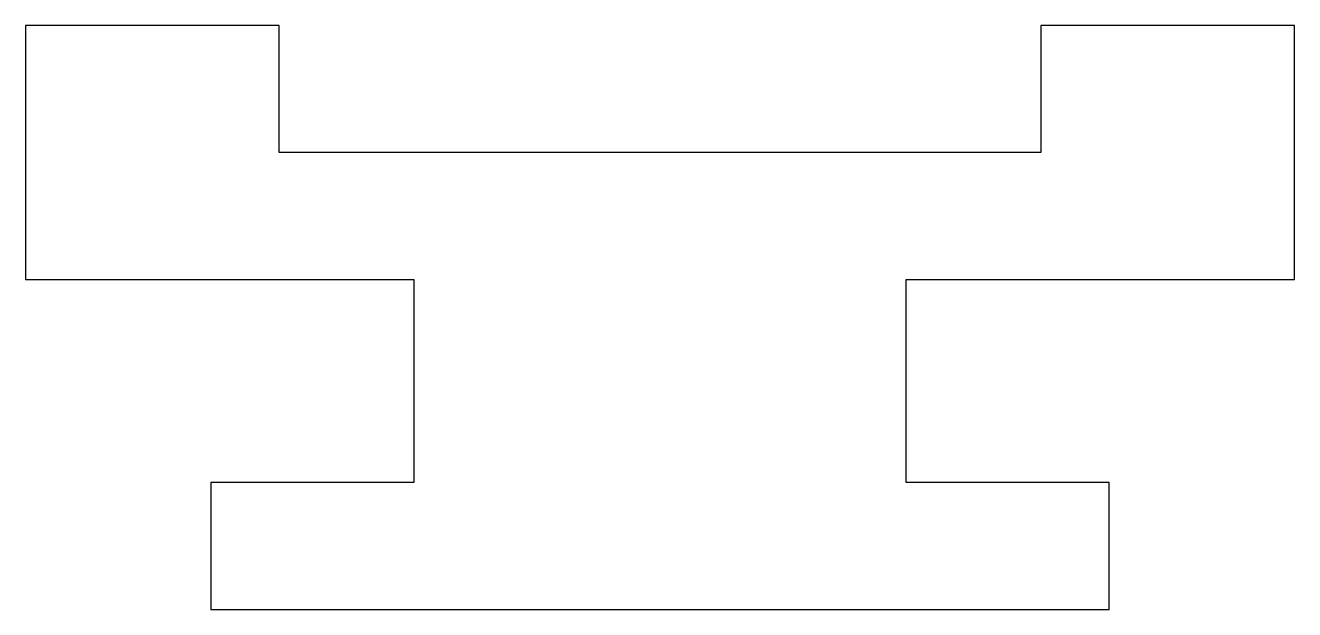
# Model space of a CAD drawing. Extents: x 228.4 to 278.4, y 248.5 to 271.5.
import ezdxf

# ---------------------------------------------------------------- set-up
doc = ezdxf.new("R2010")
doc.units = 0
doc.layers.add('ANA', color=220, linetype='CONTINUOUS')

msp = doc.modelspace()

# ---------------------------------------------------------------- linework, layer by layer
at = {"layer": 'ANA'}
msp.add_lwpolyline([(243.677, 253.547), (235.677, 253.547), (235.677, 248.547), (271.077, 248.547), (271.077, 253.547), (263.077, 253.547), (263.077, 261.547), (278.377, 261.547), (278.377, 271.547), (268.377, 271.547), (268.377, 266.547), (238.377, 266.547), (238.377, 271.547), (228.377, 271.547), (228.377, 261.547), (243.677, 261.547)], close=True, dxfattribs=at)

doc.saveas('drawing.dxf')
